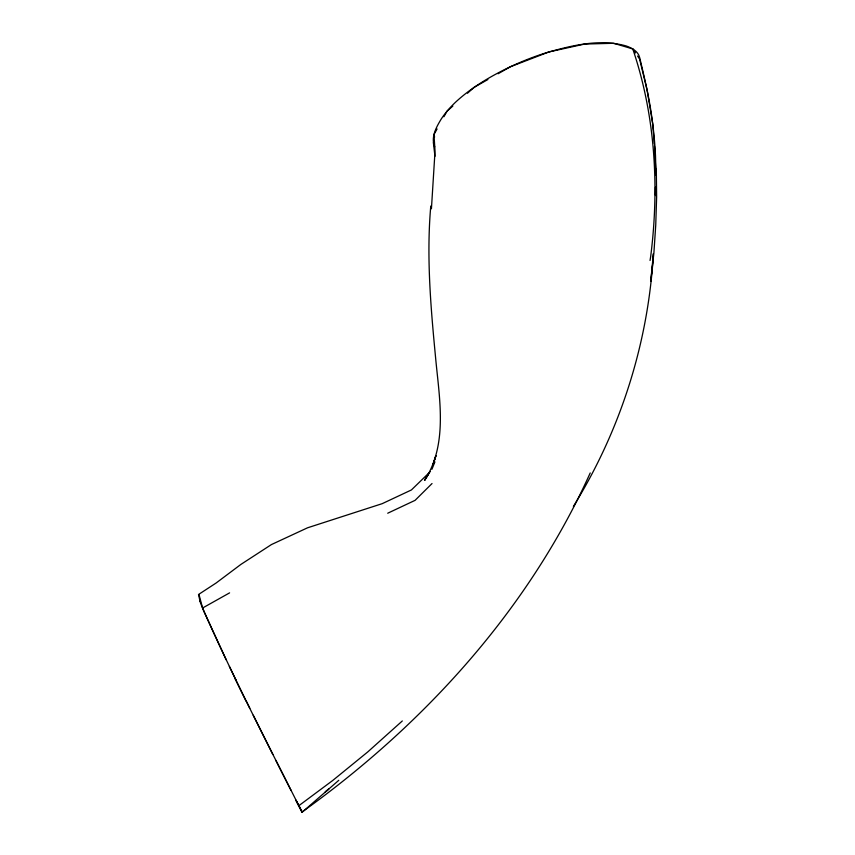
<?xml version="1.0" encoding="UTF-8"?>
<svg xmlns="http://www.w3.org/2000/svg" width="855" height="855" viewBox="0 0 855 855"><rect width="100%" height="100%" fill="white"/><g stroke="black" fill="none" stroke-linecap="round" stroke-linejoin="round"><path stroke-width="1.28" d="M655.358 195.207L655.454 187.213M655.689 168.553L654.524 146.237M431.433 208.738L435.035 151.1L433.977 134.534L437.087 128.977M655.667 195.581L655.892 187.822M430.781 206.012C426.324 256.457 430.749 307.18 435.569 357.433C439.267 397.97 448.287 444.087 424.55 480.414L429.381 472.623L424.508 480.264M650.057 260.486L650.666 256.575C659.462 187.095 655.325 115.553 632.775 48.938L613.666 43.284L584.702 44.054L549.092 51.888L510.542 66.69L498.08 73.754M431.925 469.288L434.917 461.882M590.217 472.943C528.251 610.181 423.727 724.848 302.029 812.026L295.98 800.312M443.905 116.75L447.015 111.203L452.851 106.063M573.395 506.406C620.473 430.332 648.304 343.026 653.391 253.679L650.751 281.359L653.904 252.824L655.742 225.079L656.629 197.067L656.309 169.247M432.032 483.535L415.081 500.346L387.71 513.224M430.471 471.447L411.405 489.958L382.164 503.68L307.543 527.802L271.463 544.55L240.896 564.418L216.08 583.035L198.531 594.492L200.027 601.311M402.31 720.957L367.757 751.93L332.702 780.497L298.844 805.699L302.029 812.026M338.783 780.305L302.146 812.25L300.436 808.98M467.471 93.238L474.29 87.242L487.884 79.536M324.943 792.296L328.876 788.844L325.937 791.463M298.844 805.699C265.787 740.291 232.079 675.14 202.592 608.012L229.6 592.868M198.991 594.524L202.592 608.012M632.775 48.938L635.5 52.978M637.552 56.024L639.593 59.059L647.139 90.064L652.75 124.061L654.31 143.629M299.571 807.291L295.969 800.28M291.095 790.48L275.844 760.394M296.503 801.092L302.146 812.25M272.863 754.473L253.251 715.24M246.336 701.26L249.799 708.282M236.023 680.195L229.375 666.44M226.158 659.75L205.478 614.905M434.703 146.836C430.589 137.281 436.392 126.935 441.34 118.866A91.357 50.819 -23.5 0 1 446.417 111.973A90.181 50.167 -23.5 0 1 456.196 101.595C471.511 87.584 489.541 76.886 508.148 67.834A163.038 90.705 -23.5 0 1 524.468 60.598A157.459 87.595 -23.5 0 1 546.121 52.796C571.813 45.433 599.836 38.432 626.277 45.988C631.813 47.955 638.097 51.225 639.626 57.392C644.574 78.254 649.565 99.191 652.269 120.512A421.408 421.408 0 0 1 655.507 155.941L656.031 175.19M433.977 134.534L434.586 137.099M433.389 142.678L434.96 156.305M205.147 614.317A90.042 5.098 63 0 1 199.792 600.873M245.909 700.854A183.526 6.947 63.6 0 1 235.285 679.159M435.943 455.694L433.111 464.329L435.943 455.694"/></g></svg>
